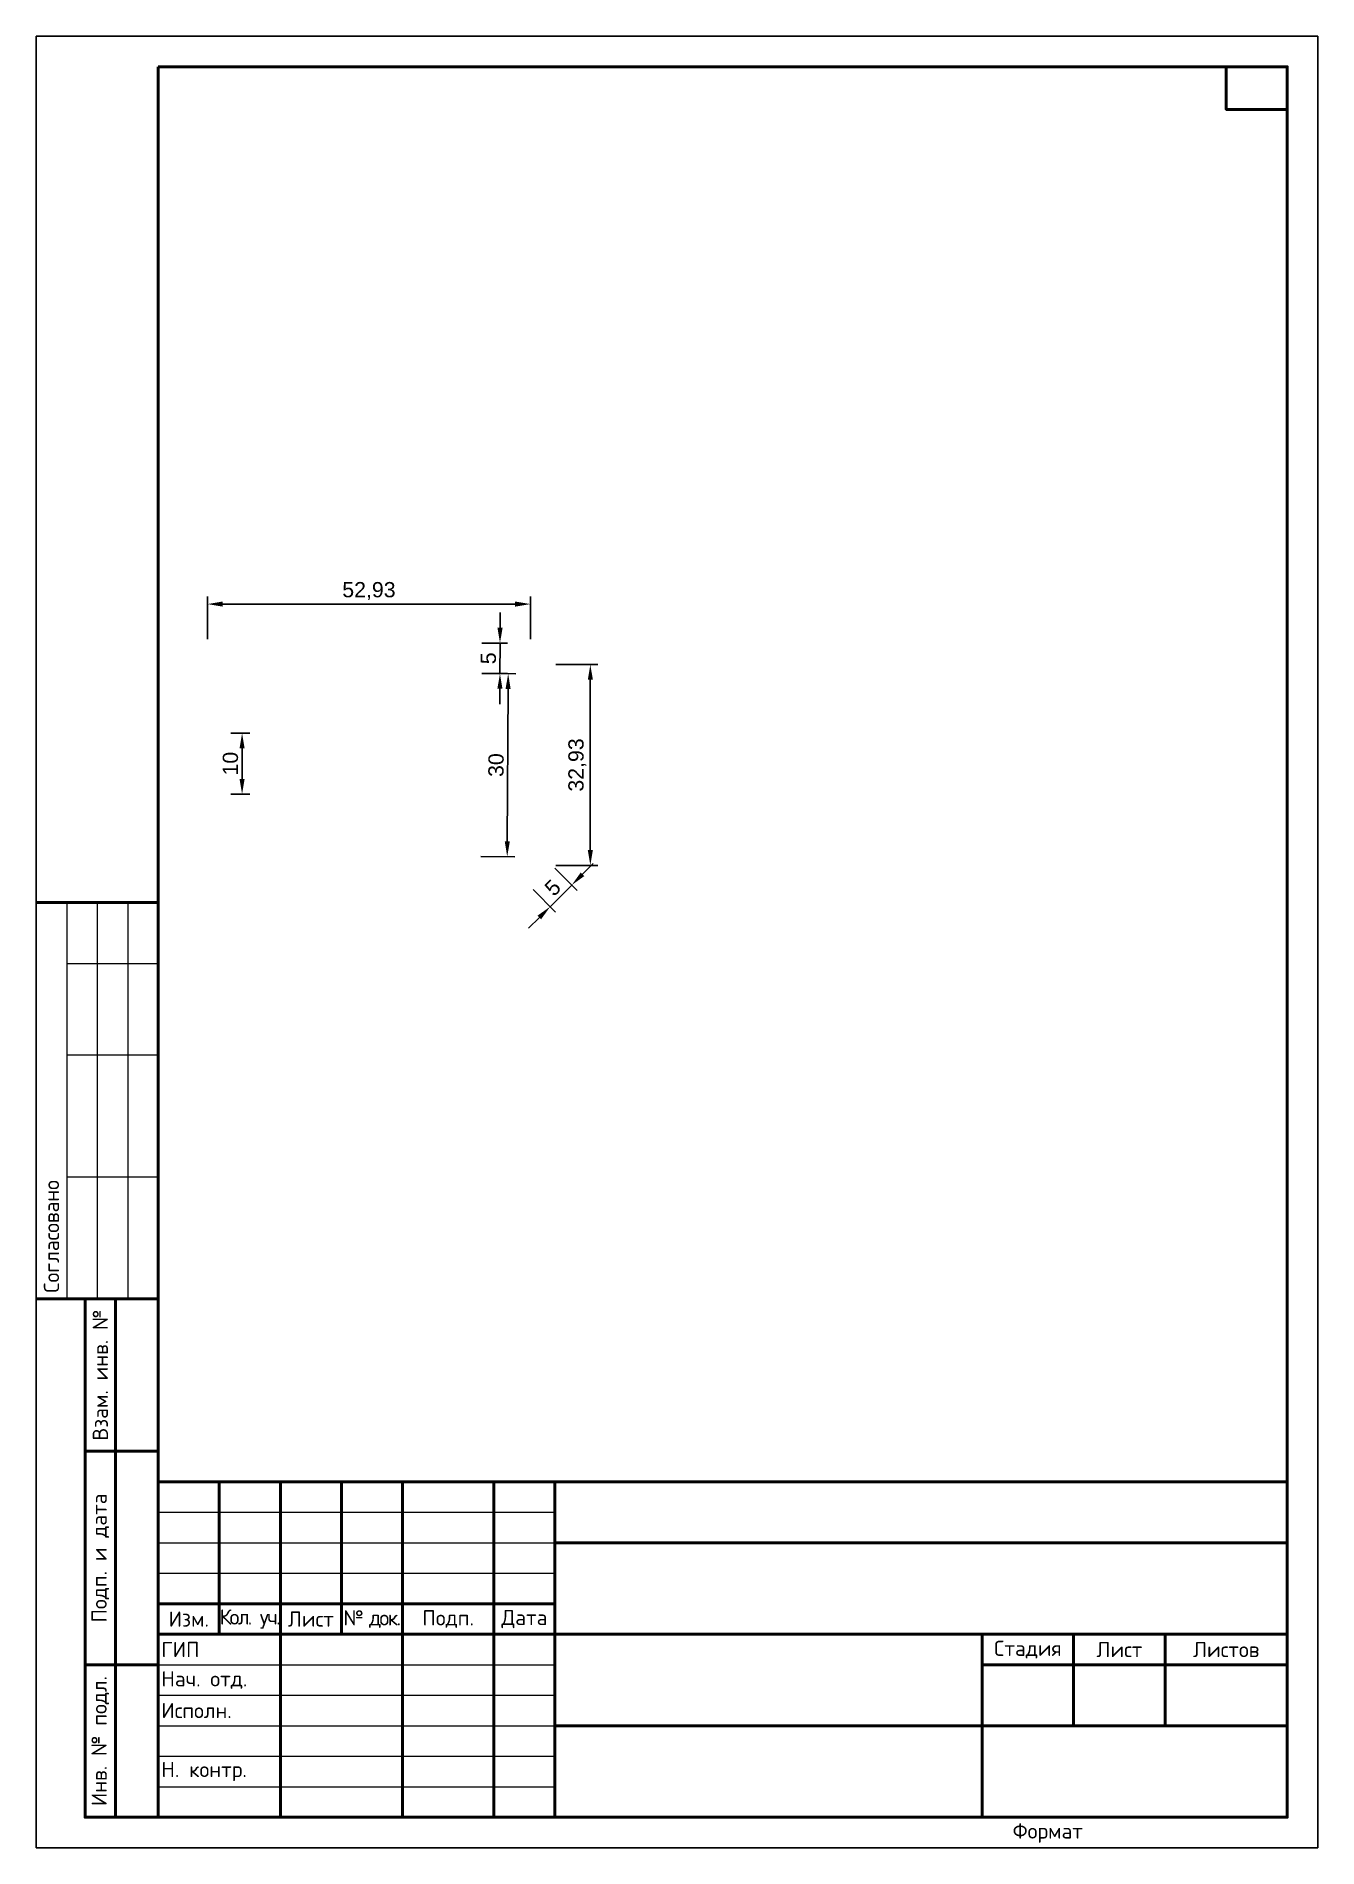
# Paper-space layout 'Лист1' of a CAD drawing. Header units: millimetres. Extents: x -34 to 176, y -10 to 287.
import ezdxf
from ezdxf.enums import TextEntityAlignment as Align

# ---------------------------------------------------------------- set-up
doc = ezdxf.new("R2010")
doc.units = ezdxf.units.MM
doc.layers.add('Формат - толстая линия', color=7, linetype='Continuous', lineweight=50)
doc.layers.add('Формат - тонкая линия', color=7, linetype='Continuous', lineweight=20)
doc.styles.add('GOST 2.5', font='isocpeur.ttf', dxfattribs={"height": 2.5})
doc.styles.add('GOST 3.5', font='isocpeur.ttf', dxfattribs={"height": 3.5})
doc.styles.get("Standard").update_dxf_attribs({"font": 'arial.ttf'})
doc.dimstyles.new('ISO-25', dxfattribs={"dimtxt": 2.5, "dimasz": 2.5, "dimexe": 1.25, "dimexo": 0.625, "dimtad": 1, "dimtxsty": 'Standard', "dimcen": 2.5, "dimadec": 0, "dimazin": 0, "dimtfac": 1, "dimtmove": 0, "dimatfit": 3, "dimfxl": 1, "dimarcsym": 0})

# ---------------------------------------------------------------- blocks, each defined once
blk = doc.blocks.new('Штамп согласования')
at = {"color": 0, "linetype": 'ByBlock', "lineweight": -2, "ltscale": 100}
blk.add_lwpolyline([(-20, 65), (-20, 0)], dxfattribs=at)
at = {"layer": 'Формат - толстая линия', "ltscale": 100}
blk.add_lwpolyline([(-20, 65), (0, 65), (0, 0), (-20, 0)], dxfattribs=at)
at = {"layer": 'Формат - тонкая линия', "ltscale": 100}
for points in [[(-15, 65), (-15, 0)], [(-10, 65), (-10, 0)], [(-5, 65), (-5, 0)], [(-15, 55), (0, 55)], [(-15, 40), (0, 40)], [(-15, 20), (0, 20)]]:
    blk.add_lwpolyline(points, dxfattribs=at)
at = {"color": 0, "linetype": 'ByBlock', "lineweight": -2, "ltscale": 100, "insert": (-17.5, 1), "char_height": 2.5, "width": 65, "attachment_point": 4, "rotation": 90, "style": 'GOST 2.5'}
blk.add_mtext('Согласовано', dxfattribs=at)
blk = doc.blocks.new('Штамп - основная надпись')
at = {"ltscale": 100}
blk.add_lwpolyline([(0, 55), (0, 0)], dxfattribs=at)
at = {"layer": 'Формат - толстая линия', "ltscale": 100}
blk.add_lwpolyline([(0, 55), (185, 55), (185, 0), (0, 0)], close=True, dxfattribs=at)
for points in [[(10, 55), (10, 30)], [(20, 55), (20, 0)], [(30, 55), (30, 30)], [(40, 55), (40, 0)], [(55, 55), (55, 0)], [(65, 55), (65, 0)], [(65, 45), (185, 45)], [(0, 35), (65, 35)], [(0, 30), (65, 30)], [(65, 30), (185, 30)], [(135, 30), (135, 0)], [(150, 30), (150, 15)], [(165, 30), (165, 15)], [(135, 25), (185, 25)], [(65, 15), (185, 15)]]:
    blk.add_lwpolyline(points, dxfattribs=at)
at = {"layer": 'Формат - тонкая линия', "ltscale": 100}
for points in [[(0, 50), (65, 50)], [(0, 45), (65, 45)], [(0, 40), (65, 40)], [(0, 25), (65, 25)], [(0, 20), (65, 20)], [(0, 15), (65, 15)], [(0, 10), (65, 10)], [(0, 5), (65, 5)]]:
    blk.add_lwpolyline(points, dxfattribs=at)
at = {"color": 0, "linetype": 'ByBlock', "lineweight": -2, "ltscale": 100, "char_height": 2.5, "style": 'GOST 2.5'}
for s, insert, width, attachment_point in [('Изм.', (5, 32.5), 10, 5), ('{\\T0.75;Кол. уч.}', (15, 32.5), 10, 5), ('Лист', (25, 32.5), 10, 5), ('{\\T0.85;№ док.}', (35, 32.5), 10, 5), ('Подп.', (47.5, 32.5), 15, 5), ('Дата', (60, 32.5), 10, 5), ('ГИП', (0.5, 27.5), 20, 4), ('Стадия', (142.5, 27.5), 15, 5), ('Лист', (157.5, 27.5), 15, 5), ('Листов', (175, 27.5), 20, 5), ('Нач. отд.', (0.5, 22.5), 20, 4), ('Исполн.', (0.5, 17.5), 20, 4), ('Н. контр.', (0.5, 7.5), 20, 4)]:
    blk.add_mtext(s, dxfattribs=dict(at, insert=insert, width=width, attachment_point=attachment_point))
blk = doc.blocks.new('Форматы')
at = {"color": 0, "linetype": 'ByBlock', "lineweight": -2}
blk.add_lwpolyline([(0, 297), (210, 297), (210, 0), (0, 0)], close=True, dxfattribs=at)
at = {"layer": 'Формат - толстая линия'}
blk.add_lwpolyline([(20, 292), (205, 292), (205, 5), (20, 5)], close=True, dxfattribs=at)
at = {"layer": 'Формат - толстая линия', "ltscale": 100}
for points in [[(195, 292), (205, 292), (205, 285), (195, 285)], [(8, 90), (20, 90), (20, 5), (8, 5)]]:
    blk.add_lwpolyline(points, close=True, dxfattribs=at)
for points in [[(13, 90), (13, 5)], [(8, 65), (20, 65)], [(8, 30), (20, 30)]]:
    blk.add_lwpolyline(points, dxfattribs=at)
at = {"ltscale": 100}
for name, p in [('Штамп согласования', (20, 90)), ('Штамп - основная надпись', (20, 5))]:
    blk.add_blockref(name, p, dxfattribs=at)
at = {"color": 0, "linetype": 'ByBlock', "lineweight": -2, "ltscale": 100, "char_height": 2.5, "attachment_point": 5, "rotation": 90, "style": 'GOST 2.5'}
for s, insert, width in [('Взам. инв. №', (10.5, 77.5), 25), ('Подп. и дата', (10.5, 47.5), 35), ('Инв. № подл.', (10.5, 17.5), 25)]:
    blk.add_mtext(s, dxfattribs=dict(at, insert=insert, width=width))
at = {"color": 0, "linetype": 'ByBlock', "lineweight": -2, "ltscale": 100, "style": 'GOST 3.5'}
for tag, p in [('№', (200, 288.5)), ('ДОКУМЕНТ', (145, 55)), ('СТАДИЯ', (162.5, 25)), ('ЛИСТ', (177.5, 25)), ('ЛИСТОВ', (195, 25))]:
    blk.add_attdef(tag, text='', height=3.5, dxfattribs=at).set_placement(p, align=Align.MIDDLE_CENTER)
at = {"color": 0, "linetype": 'ByBlock', "lineweight": -2, "ltscale": 100, "flags": 104}
for tag, p in [('ОБЪЕКТ_СТРОИТЕЛЬСТВА', (145, 42.5)), ('ЗДАНИЕ(СООРУЖЕНИЕ)', (120, 27.5)), ('ИЗОБРАЖЕНИЯ_ЛИСТА', (120, 12.5)), ('ОРГАНИЗАЦИЯ', (180, 12.5))]:
    blk.add_attdef(tag, text='', height=2.5, dxfattribs=at).set_placement(p, align=Align.MIDDLE_CENTER)
at = {"color": 0, "linetype": 'ByBlock', "lineweight": -2, "ltscale": 100, "style": 'GOST 2.5'}
for tag, p in [('ГИП', (40.2, 31.25)), ('НАЧ.ОТД.', (40.2, 26.25)), ('ИСПОЛН.', (40.2, 21.25)), ('Н.КОНТР.', (40.2, 11.25)), ('ФОРМАТ', (160, 1.5))]:
    blk.add_attdef(tag, p, '', height=2.5, dxfattribs=at)
at = {"color": 0, "linetype": 'ByBlock', "lineweight": -2, "ltscale": 100, "style": 'GOST 2.5', "width": 0.8}
for tag, p in [('ДАТА_1', (80, 32.5)), ('ДАТА_2', (80, 27.5)), ('ДАТА_3', (80, 22.5)), ('ДАТА_4', (80, 12.5))]:
    blk.add_attdef(tag, text='', height=2.5, dxfattribs=at).set_placement(p, align=Align.MIDDLE_CENTER)
blk = doc.blocks.new('*D25')
at = {"color": 0, "lineweight": -2, "transparency": 16777216}
for p, q in [((-5.71, 188.44), (-5.71, 195.44)), ((-3.21, 194.19), (44.71, 194.19)), ((47.21, 188.44), (47.21, 195.44))]:
    blk.add_line(p, q, dxfattribs=at)
at = {"color": 0, "transparency": 16777216}
for points in [[(-3.21, 194.61), (-3.21, 193.77), (-5.71, 194.19)], [(44.71, 194.61), (44.71, 193.77), (47.21, 194.19)]]:
    blk.add_solid(points, dxfattribs=at)
at = {"layer": 'Defpoints', "color": 0, "transparency": 16777216}
for p in [(47.21, 194.19), (-5.71, 187.81), (47.21, 187.81)]:
    blk.add_point(p, dxfattribs=at)
at = {"color": 0, "transparency": 16777216, "insert": (20.75, 196.32), "char_height": 2.5, "attachment_point": 5}
blk.add_mtext('52,93', dxfattribs=at)
blk = doc.blocks.new('*D26')
at = {"color": 0, "lineweight": -2, "transparency": 16777216}
for p, q in [((51.37, 184.28), (58.28, 184.28)), ((57.03, 153.85), (57.03, 181.78)), ((51.37, 151.35), (58.28, 151.35))]:
    blk.add_line(p, q, dxfattribs=at)
at = {"color": 0, "transparency": 16777216}
for points in [[(56.62, 181.78), (57.45, 181.78), (57.03, 184.28)], [(56.62, 153.85), (57.45, 153.85), (57.03, 151.35)]]:
    blk.add_solid(points, dxfattribs=at)
at = {"layer": 'Defpoints', "color": 0, "transparency": 16777216}
for p in [(50.75, 184.28), (57.03, 184.28), (50.75, 151.35)]:
    blk.add_point(p, dxfattribs=at)
at = {"color": 0, "transparency": 16777216, "insert": (54.91, 167.81), "char_height": 2.5, "attachment_point": 5, "rotation": 90}
blk.add_mtext('32,93', dxfattribs=at)
blk = doc.blocks.new('*D27')
at = {"color": 0, "lineweight": -2, "transparency": 16777216}
for p, q in [((55.75, 149.89), (57.52, 151.65)), ((51.19, 150.91), (54.87, 147.23)), ((47.66, 147.37), (51.33, 143.7)), ((50.45, 144.58), (53.98, 148.12)), ((48.68, 142.81), (46.91, 141.05))]:
    blk.add_line(p, q, dxfattribs=at)
at = {"color": 0, "transparency": 16777216}
for points in [[(55.45, 150.18), (56.04, 149.59), (53.98, 148.12)], [(48.38, 143.11), (48.97, 142.52), (50.45, 144.58)]]:
    blk.add_solid(points, dxfattribs=at)
at = {"layer": 'Defpoints', "color": 0, "transparency": 16777216}
for p in [(50.75, 151.35), (47.21, 147.81), (53.98, 148.12)]:
    blk.add_point(p, dxfattribs=at)
at = {"color": 0, "transparency": 16777216, "insert": (50.87, 147.69), "char_height": 2.5, "attachment_point": 5, "rotation": 45}
blk.add_mtext('5', dxfattribs=at)
blk = doc.blocks.new('*D28')
at = {"color": 0, "lineweight": -2, "transparency": 16777216}
for p, q in [((39.26, 182.8), (44.82, 182.77)), ((43.55, 180.28), (43.43, 155.28)), ((39.1, 152.8), (44.66, 152.77))]:
    blk.add_line(p, q, dxfattribs=at)
at = {"color": 0, "transparency": 16777216}
for points in [[(43.14, 180.28), (43.97, 180.27), (43.57, 182.78)], [(43.01, 155.28), (43.84, 155.27), (43.41, 152.78)]]:
    blk.add_solid(points, dxfattribs=at)
at = {"layer": 'Defpoints', "color": 0, "transparency": 16777216}
for p in [(38.63, 182.8), (38.48, 152.8), (43.41, 152.78)]:
    blk.add_point(p, dxfattribs=at)
at = {"color": 0, "transparency": 16777216, "insert": (41.59, 167.79), "char_height": 2.5, "attachment_point": 5, "rotation": 89.7049}
blk.add_mtext('30', dxfattribs=at)
blk = doc.blocks.new('*D29')
at = {"color": 0, "lineweight": -2, "transparency": 16777216}
for p, q in [((42.23, 190.3), (42.23, 192.8)), ((39.26, 187.8), (43.48, 187.79)), ((42.22, 182.8), (42.23, 187.8)), ((39.26, 182.8), (43.47, 182.8)), ((42.22, 180.3), (42.21, 177.8))]:
    blk.add_line(p, q, dxfattribs=at)
at = {"color": 0, "transparency": 16777216}
for points in [[(41.81, 190.3), (42.65, 190.3), (42.23, 187.8)], [(41.8, 180.3), (42.63, 180.3), (42.22, 182.8)]]:
    blk.add_solid(points, dxfattribs=at)
at = {"layer": 'Defpoints', "color": 0, "transparency": 16777216}
for p in [(38.64, 187.8), (42.23, 187.8), (38.63, 182.8)]:
    blk.add_point(p, dxfattribs=at)
at = {"color": 0, "transparency": 16777216, "insert": (40.33, 185.3), "char_height": 2.5, "attachment_point": 5, "rotation": 89.9271}
blk.add_mtext('5', dxfattribs=at)
blk = doc.blocks.new('*D30')
at = {"color": 0, "lineweight": -2, "transparency": 16777216}
for p, q in [((-1.9, 173.03), (1.21, 173.03)), ((-0.04, 170.53), (-0.04, 165.53)), ((-1.9, 163.03), (1.21, 163.03))]:
    blk.add_line(p, q, dxfattribs=at)
at = {"color": 0, "transparency": 16777216}
for points in [[(-0.45, 170.53), (0.38, 170.53), (-0.04, 173.03)], [(-0.45, 165.53), (0.38, 165.53), (-0.04, 163.03)]]:
    blk.add_solid(points, dxfattribs=at)
at = {"layer": 'Defpoints', "color": 0, "transparency": 16777216}
for p in [(-2.53, 173.03), (-2.53, 163.03), (-0.04, 163.03)]:
    blk.add_point(p, dxfattribs=at)
at = {"color": 0, "transparency": 16777216, "insert": (-1.94, 168.03), "char_height": 2.5, "attachment_point": 5, "rotation": 90}
blk.add_mtext('10', dxfattribs=at)

psp = doc.layouts.new('Лист1')

# ---------------------------------------------------------------- block references
psp.add_blockref('Форматы', (-33.767, -9.712)).add_auto_attribs({'ФОРМАТ': 'Формат '})

# ---------------------------------------------------------------- dimensions: what is measured, and where the dimension line sits
dim = psp.add_linear_dim(base=(47.214, 194.191), p1=(-5.714, 187.814), p2=(47.214, 187.814), dimstyle='ISO-25', override={"dimlfac": -1})
dim.commit()
dim.dimension.update_dxf_attribs({"geometry": '*D25', "text_midpoint": (20.75, 196.319)})
for p1, p2, distance, picture, middle in [((38.63, 182.802), (38.637, 187.801), -3.589, '*D29', (40.326, 185.299)), ((38.63, 182.802), (38.476, 152.801), 4.938, '*D28', (41.588, 167.786)), ((47.214, 147.814), (50.75, 151.349), -4.57, '*D27', (50.873, 147.691))]:
    dim = psp.add_aligned_dim(p1=p1, p2=p2, distance=distance, dimstyle='ISO-25', override={"dimlfac": -1})
    dim.commit()
    dim.dimension.update_dxf_attribs({"geometry": picture, "text_midpoint": middle})
for base, p1, p2, picture, middle in [((57.033, 184.278), (50.75, 151.349), (50.75, 184.278), '*D26', (54.905, 167.814)), ((-0.037, 163.033), (-2.53, 173.033), (-2.53, 163.033), '*D30', (-1.939, 168.033))]:
    dim = psp.add_linear_dim(base=base, p1=p1, p2=p2, angle=90, dimstyle='ISO-25', override={"dimlfac": -1})
    dim.commit()
    dim.dimension.update_dxf_attribs({"geometry": picture, "text_midpoint": middle})

doc.saveas('drawing.dxf')
